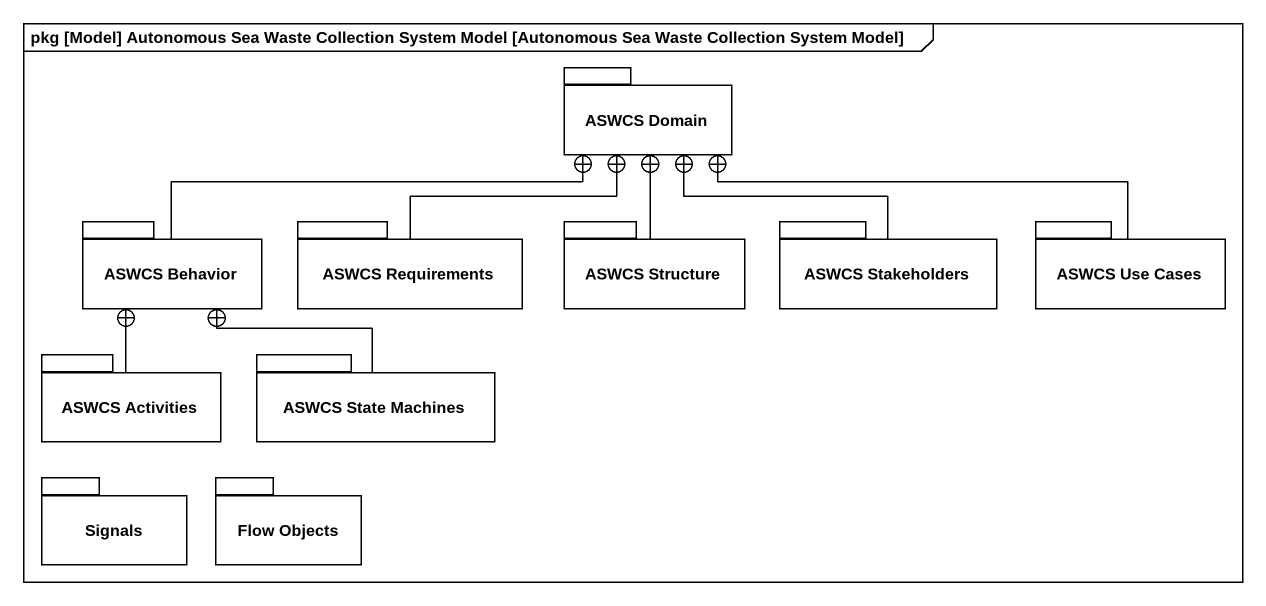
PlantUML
@startuml
mainframe pkg [Model] Autonomous Sea Waste Collection System Model [Autonomous Sea Waste Collection System Model]
package "ASWCS Domain" as ASWCS_Domain {
}
package "ASWCS Behavior" as ASWCS_Behavior {
}
package "ASWCS Requirements" as ASWCS_Requirements {
}
package "ASWCS Structure" as ASWCS_Structure {
}
package "ASWCS Stakeholders" as ASWCS_Stakeholders {
}
package "ASWCS Use Cases" as ASWCS_Use_Cases {
}
package "ASWCS Activities" as ASWCS_Activities {
}
package "ASWCS State Machines" as ASWCS_State_Machines {
}
package Signals {
}
package "Flow Objects" as Flow_Objects {
}
ASWCS_Behavior -right-+ ASWCS_Domain
ASWCS_Requirements -up-+ ASWCS_Domain
ASWCS_Structure -up-+ ASWCS_Domain
ASWCS_Stakeholders -up-+ ASWCS_Domain
ASWCS_Use_Cases -left-+ ASWCS_Domain
ASWCS_Activities -up-+ ASWCS_Behavior
ASWCS_State_Machines -up-+ ASWCS_Behavior
@enduml
